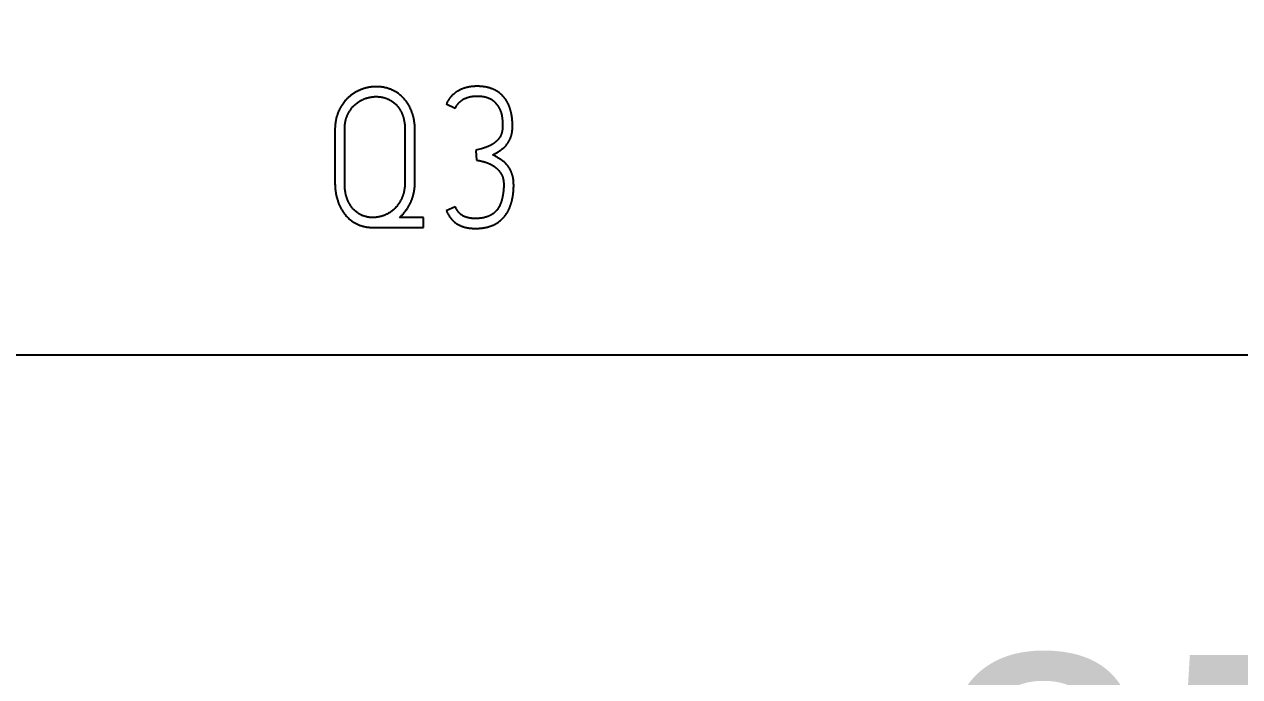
# Model space of a CAD drawing. Extents: x 0 to 420, y 0 to 297.
# Drawn here: x 113.68 to 128.45, y 140.74 to 148.66 of the extents above; entities that cross this region are included whole.
import ezdxf
from ezdxf.enums import TextEntityAlignment as Align

# ---------------------------------------------------------------- set-up
doc = ezdxf.new("R2010")
doc.units = 0
doc.header["$LTSCALE"] = 23.1
for name, color, linetype in [('10000_FRONT', 7, 'CONTINUOUS'), ('10100_DIM_FRONT', 7, 'CONTINUOUS'), ('10500_FRONT_LABELING', 7, 'CONTINUOUS')]:
    doc.layers.add(name, color=color, linetype=linetype)
doc.dimstyles.get("Standard").update_dxf_attribs({"dimtxt": 2.5, "dimasz": 2.5, "dimexe": 1.25, "dimexo": 0.625, "dimtad": 1, "dimcen": 2.5, "dimazin": 3, "dimtfac": 1, "dimtmove": 0, "dimatfit": 3})

# ---------------------------------------------------------------- blocks, each defined once
blk = doc.blocks.new('*D0')
at = {"layer": '10100_DIM_FRONT', "linetype": 'CONTINUOUS'}
for p, q in [((110.808052, 150.134362), (110.808052, 134.632386)), ((146.308052, 150.134362), (146.308052, 134.632386)), ((110.808052, 136.632386), (128.558052, 136.632386)), ((146.308052, 136.632386), (128.558052, 136.632386))]:
    blk.add_line(p, q, dxfattribs=at)
for points in [[(114.308052, 137.132386), (110.808052, 136.632386), (114.308052, 136.132386)], [(142.808052, 136.132386), (146.308052, 136.632386), (142.808052, 137.132386)]]:
    blk.add_solid(points, dxfattribs=at)
blk.add_text('35,5', height=3.5, dxfattribs=at).set_placement((124.727394, 137.507386), (134.227394, 137.507386), align=Align.FIT)
blk = doc.blocks.new('*D1')
at = {"layer": '10100_DIM_FRONT', "linetype": 'CONTINUOUS'}
for p, q in [((146.308, 189.647), (146.308, 124.898)), ((102.808, 149.198), (102.808, 124.898)), ((102.808, 126.898), (124.558, 126.898)), ((146.308, 126.898), (124.558, 126.898))]:
    blk.add_line(p, q, dxfattribs=at)
for points in [[(106.308, 127.398), (102.808, 126.898), (106.308, 126.398)], [(142.808, 126.398), (146.308, 126.898), (142.808, 127.398)]]:
    blk.add_solid(points, dxfattribs=at)
blk.add_text('43,5', height=3.5, dxfattribs=at).set_placement((120.525, 127.773), (130.275, 127.773), align=Align.FIT)

msp = doc.modelspace()

# ---------------------------------------------------------------- linework, layer by layer
at = {"layer": '10000_FRONT', "color": 7, "linetype": 'CONTINUOUS'}
msp.add_line((146.308, 144.648), (110.808, 144.648), dxfattribs=at)
at = {"layer": '10500_FRONT_LABELING', "color": 7, "linetype": 'CONTINUOUS'}
for p, q in [((118.811, 147.7), (118.92, 147.646)), ((117.458, 147.384), (117.458, 146.74)), ((117.576, 146.734), (117.576, 147.384)), ((118.309, 147.384), (118.309, 146.754)), ((118.429, 146.754), (118.429, 147.384)), ((119.172, 147.134), (119.179, 147.016)), ((119.203, 147.143), (119.188, 147.139)), ((119.218, 147.148), (119.203, 147.143)), ((119.239, 147.154), (119.218, 147.148)), ((119.264, 147.162), (119.239, 147.154)), ((119.274, 147.165), (119.264, 147.162)), ((118.92, 146.45), (118.811, 146.401)), ((118.533, 146.318), (118.241, 146.318)), ((118.533, 146.198), (118.533, 146.318)), ((117.92, 146.198), (118.533, 146.198))]:
    msp.add_line(p, q, dxfattribs=at)
for points in [[(118.429, 147.384), (118.429, 147.391), (118.429, 147.399), (118.429, 147.406), (118.429, 147.413), (118.429, 147.42), (118.428, 147.428), (118.428, 147.435), (118.427, 147.442), (118.427, 147.449), (118.426, 147.456), (118.425, 147.464), (118.424, 147.471), (118.423, 147.478), (118.422, 147.485), (118.421, 147.492), (118.42, 147.499), (118.419, 147.506), (118.418, 147.513), (118.416, 147.521), (118.415, 147.528), (118.413, 147.535), (118.411, 147.542), (118.41, 147.549), (118.408, 147.556), (118.406, 147.563), (118.404, 147.57), (118.401, 147.577), (118.399, 147.584), (118.397, 147.59), (118.394, 147.597), (118.392, 147.604), (118.389, 147.611), (118.387, 147.618), (118.384, 147.625), (118.381, 147.631), (118.378, 147.638), (118.375, 147.645), (118.372, 147.651), (118.368, 147.658), (118.365, 147.664), (118.362, 147.67), (118.358, 147.677), (118.355, 147.683), (118.351, 147.689), (118.347, 147.695), (118.343, 147.702), (118.339, 147.708), (118.335, 147.714), (118.331, 147.72), (118.327, 147.726), (118.322, 147.731), (118.318, 147.737), (118.313, 147.743), (118.308, 147.749), (118.304, 147.754), (118.299, 147.76), (118.294, 147.765), (118.289, 147.77), (118.284, 147.776), (118.279, 147.781), (118.274, 147.786), (118.268, 147.791), (118.263, 147.796), (118.257, 147.8), (118.252, 147.805), (118.246, 147.81), (118.241, 147.814), (118.235, 147.819), (118.229, 147.823), (118.223, 147.827), (118.217, 147.831), (118.211, 147.835), (118.205, 147.839), (118.198, 147.843), (118.192, 147.847), (118.186, 147.851), (118.179, 147.854), (118.173, 147.858), (118.166, 147.861), (118.16, 147.864), (118.153, 147.867), (118.146, 147.87), (118.14, 147.873), (118.133, 147.876), (118.126, 147.878), (118.119, 147.881), (118.112, 147.883), (118.105, 147.886), (118.098, 147.888), (118.091, 147.89), (118.084, 147.892), (118.077, 147.894), (118.07, 147.895), (118.063, 147.897), (118.056, 147.898), (118.048, 147.9), (118.041, 147.901), (118.034, 147.902), (118.027, 147.903), (118.019, 147.904), (118.012, 147.905), (118.005, 147.906), (117.997, 147.906), (117.99, 147.907), (117.983, 147.907), (117.975, 147.907), (117.968, 147.907), (117.961, 147.907), (117.953, 147.907), (117.946, 147.907), (117.939, 147.907), (117.931, 147.907), (117.924, 147.906), (117.917, 147.905), (117.909, 147.905), (117.902, 147.904), (117.895, 147.903), (117.887, 147.902), (117.88, 147.901), (117.873, 147.9), (117.866, 147.898), (117.859, 147.897), (117.851, 147.895), (117.844, 147.894), (117.837, 147.892), (117.83, 147.89), (117.823, 147.888), (117.816, 147.886), (117.809, 147.884), (117.802, 147.882), (117.795, 147.879), (117.788, 147.877), (117.782, 147.874), (117.775, 147.872), (117.768, 147.869), (117.761, 147.866), (117.754, 147.863), (117.748, 147.86), (117.741, 147.857), (117.734, 147.854), (117.728, 147.85), (117.721, 147.847), (117.715, 147.844), (117.708, 147.84), (117.702, 147.836), (117.696, 147.832), (117.69, 147.829), (117.684, 147.825), (117.678, 147.821), (117.672, 147.817), (117.666, 147.812), (117.66, 147.808), (117.654, 147.804), (117.648, 147.799), (117.642, 147.795), (117.637, 147.79), (117.631, 147.785), (117.626, 147.781), (117.62, 147.776), (117.615, 147.771), (117.61, 147.766), (117.604, 147.761), (117.599, 147.755), (117.594, 147.75), (117.589, 147.745), (117.584, 147.739), (117.579, 147.734), (117.575, 147.728), (117.57, 147.723), (117.566, 147.717), (117.561, 147.711), (117.557, 147.705), (117.553, 147.699), (117.549, 147.693), (117.544, 147.687), (117.54, 147.681), (117.537, 147.675), (117.533, 147.669), (117.529, 147.663), (117.525, 147.656), (117.522, 147.65), (117.518, 147.644), (117.515, 147.637), (117.512, 147.631), (117.509, 147.624), (117.505, 147.618), (117.502, 147.611), (117.5, 147.604), (117.497, 147.597), (117.494, 147.591), (117.491, 147.584), (117.489, 147.577), (117.487, 147.57), (117.484, 147.563), (117.482, 147.556), (117.48, 147.55), (117.478, 147.543), (117.476, 147.536), (117.474, 147.529)], [(119.236, 147.91), (119.23, 147.911), (119.225, 147.911), (119.219, 147.911), (119.213, 147.912), (119.207, 147.912), (119.202, 147.912), (119.196, 147.912), (119.19, 147.912), (119.184, 147.912), (119.178, 147.912), (119.173, 147.912), (119.167, 147.912), (119.161, 147.912), (119.155, 147.911), (119.15, 147.911), (119.144, 147.911), (119.138, 147.91), (119.132, 147.91), (119.127, 147.909), (119.121, 147.909), (119.115, 147.908), (119.11, 147.907), (119.104, 147.907), (119.098, 147.906), (119.093, 147.905), (119.087, 147.904), (119.081, 147.903), (119.076, 147.902), (119.07, 147.901), (119.065, 147.899), (119.059, 147.898), (119.054, 147.897), (119.048, 147.895), (119.043, 147.894), (119.037, 147.892), (119.032, 147.89), (119.026, 147.888), (119.021, 147.887), (119.015, 147.885), (119.01, 147.883), (119.004, 147.88), (118.999, 147.878), (118.994, 147.876), (118.988, 147.874), (118.983, 147.871), (118.978, 147.869), (118.973, 147.866), (118.968, 147.863), (118.963, 147.861), (118.958, 147.858), (118.953, 147.855), (118.948, 147.852), (118.943, 147.849), (118.938, 147.846), (118.933, 147.843), (118.928, 147.839), (118.924, 147.836), (118.919, 147.833), (118.915, 147.829), (118.91, 147.826), (118.905, 147.822), (118.901, 147.818), (118.897, 147.814), (118.892, 147.811), (118.888, 147.807), (118.884, 147.803), (118.88, 147.799), (118.876, 147.795), (118.872, 147.79), (118.868, 147.786), (118.864, 147.782), (118.86, 147.778), (118.857, 147.773), (118.853, 147.769), (118.85, 147.764), (118.846, 147.76), (118.843, 147.755), (118.84, 147.75), (118.836, 147.745), (118.833, 147.741), (118.83, 147.736), (118.827, 147.731), (118.824, 147.726), (118.822, 147.721), (118.819, 147.716), (118.816, 147.71), (118.814, 147.705), (118.811, 147.7)], [(119.43, 147.11), (119.435, 147.113), (119.44, 147.116), (119.445, 147.119), (119.45, 147.122), (119.454, 147.125), (119.459, 147.128), (119.464, 147.131), (119.469, 147.134), (119.473, 147.137), (119.478, 147.14), (119.482, 147.144), (119.487, 147.147), (119.491, 147.151), (119.496, 147.154), (119.5, 147.158), (119.504, 147.162), (119.509, 147.166), (119.513, 147.169), (119.517, 147.173), (119.521, 147.177), (119.525, 147.182), (119.529, 147.186), (119.533, 147.19), (119.537, 147.194), (119.541, 147.199), (119.544, 147.203), (119.548, 147.208), (119.551, 147.212), (119.555, 147.217), (119.558, 147.221), (119.561, 147.226), (119.564, 147.231), (119.567, 147.236), (119.57, 147.241), (119.573, 147.246), (119.576, 147.251), (119.579, 147.256), (119.581, 147.261), (119.584, 147.266), (119.586, 147.271), (119.588, 147.277), (119.591, 147.282), (119.593, 147.287), (119.595, 147.293), (119.597, 147.298), (119.599, 147.303), (119.6, 147.309), (119.602, 147.314), (119.603, 147.32), (119.605, 147.325), (119.606, 147.331), (119.607, 147.337), (119.608, 147.342), (119.609, 147.348), (119.61, 147.353), (119.611, 147.359), (119.612, 147.365), (119.612, 147.37), (119.613, 147.376), (119.614, 147.382), (119.614, 147.388), (119.614, 147.393), (119.615, 147.399), (119.615, 147.405), (119.615, 147.411), (119.615, 147.416), (119.615, 147.422), (119.615, 147.428), (119.615, 147.433), (119.615, 147.439), (119.615, 147.445), (119.615, 147.45), (119.615, 147.456), (119.615, 147.462), (119.615, 147.468), (119.615, 147.473), (119.614, 147.479), (119.614, 147.485), (119.614, 147.49), (119.613, 147.496), (119.613, 147.502), (119.612, 147.507), (119.612, 147.513), (119.611, 147.519), (119.61, 147.524), (119.61, 147.53), (119.609, 147.536), (119.608, 147.541), (119.607, 147.547), (119.607, 147.552), (119.606, 147.558), (119.605, 147.564), (119.604, 147.569), (119.603, 147.575), (119.602, 147.581), (119.6, 147.586), (119.599, 147.592), (119.598, 147.597), (119.597, 147.603), (119.595, 147.609), (119.594, 147.614), (119.592, 147.62), (119.591, 147.625), (119.589, 147.631), (119.587, 147.636), (119.586, 147.642), (119.584, 147.647), (119.582, 147.653), (119.58, 147.658), (119.578, 147.663), (119.576, 147.669), (119.574, 147.674), (119.572, 147.679), (119.57, 147.684), (119.567, 147.69), (119.565, 147.695), (119.562, 147.7), (119.56, 147.705), (119.557, 147.71), (119.555, 147.715), (119.552, 147.72), (119.549, 147.725), (119.546, 147.73), (119.543, 147.735), (119.54, 147.74), (119.537, 147.745), (119.534, 147.75), (119.53, 147.755), (119.527, 147.759), (119.524, 147.764), (119.52, 147.768), (119.517, 147.773), (119.513, 147.777), (119.509, 147.782), (119.506, 147.786), (119.502, 147.79), (119.498, 147.794), (119.494, 147.799), (119.49, 147.803), (119.486, 147.807), (119.482, 147.811), (119.478, 147.814), (119.473, 147.818), (119.469, 147.822), (119.465, 147.826), (119.46, 147.829), (119.456, 147.833), (119.451, 147.836), (119.446, 147.84), (119.442, 147.843), (119.437, 147.846), (119.432, 147.849), (119.427, 147.853), (119.422, 147.856), (119.417, 147.858), (119.412, 147.861), (119.407, 147.864), (119.402, 147.867), (119.397, 147.869), (119.392, 147.872), (119.386, 147.874), (119.381, 147.876), (119.376, 147.879), (119.371, 147.881), (119.365, 147.883), (119.36, 147.885), (119.354, 147.887), (119.349, 147.889), (119.343, 147.89), (119.338, 147.892), (119.332, 147.894), (119.327, 147.895), (119.321, 147.897), (119.315, 147.898), (119.31, 147.899), (119.304, 147.901), (119.299, 147.902), (119.293, 147.903), (119.287, 147.904), (119.282, 147.905), (119.276, 147.906), (119.27, 147.907), (119.265, 147.907), (119.259, 147.908), (119.253, 147.909), (119.247, 147.909), (119.242, 147.91), (119.236, 147.91)], [(117.576, 147.384), (117.576, 147.39), (117.576, 147.397), (117.576, 147.404), (117.577, 147.41), (117.577, 147.417), (117.577, 147.423), (117.578, 147.429), (117.578, 147.436), (117.579, 147.442), (117.58, 147.449), (117.581, 147.455), (117.582, 147.462), (117.583, 147.468), (117.584, 147.474), (117.585, 147.481), (117.586, 147.487), (117.588, 147.493), (117.589, 147.5), (117.591, 147.506), (117.592, 147.512), (117.594, 147.518), (117.596, 147.525), (117.598, 147.531), (117.6, 147.537), (117.603, 147.543), (117.605, 147.549), (117.608, 147.555), (117.61, 147.561), (117.613, 147.567), (117.616, 147.573), (117.619, 147.579), (117.622, 147.585), (117.625, 147.591), (117.628, 147.596), (117.631, 147.602), (117.634, 147.608), (117.638, 147.613), (117.641, 147.619), (117.645, 147.624), (117.649, 147.629), (117.652, 147.635), (117.656, 147.64), (117.66, 147.645), (117.664, 147.65), (117.669, 147.655), (117.673, 147.66), (117.677, 147.665), (117.682, 147.67), (117.686, 147.675), (117.691, 147.679), (117.696, 147.684), (117.7, 147.688), (117.705, 147.693), (117.71, 147.697), (117.715, 147.701), (117.72, 147.705), (117.725, 147.709), (117.731, 147.713), (117.736, 147.717), (117.741, 147.721), (117.747, 147.724), (117.752, 147.728), (117.758, 147.731), (117.764, 147.735), (117.769, 147.738), (117.775, 147.741), (117.781, 147.744), (117.787, 147.747), (117.793, 147.75), (117.799, 147.753), (117.805, 147.755), (117.811, 147.758), (117.817, 147.76), (117.823, 147.762), (117.829, 147.765), (117.835, 147.767), (117.842, 147.769), (117.848, 147.771), (117.854, 147.772), (117.861, 147.774), (117.867, 147.776), (117.873, 147.777), (117.88, 147.779), (117.886, 147.78), (117.893, 147.781), (117.899, 147.782), (117.906, 147.783), (117.912, 147.784), (117.919, 147.785), (117.925, 147.786), (117.932, 147.786), (117.938, 147.787), (117.945, 147.787), (117.951, 147.787), (117.958, 147.787), (117.964, 147.787), (117.971, 147.787), (117.978, 147.787), (117.984, 147.786), (117.991, 147.786), (117.997, 147.785), (118.004, 147.785), (118.01, 147.784), (118.017, 147.783), (118.023, 147.782), (118.03, 147.781), (118.036, 147.779), (118.043, 147.778), (118.049, 147.777), (118.055, 147.775), (118.062, 147.773), (118.068, 147.771), (118.074, 147.769), (118.08, 147.767), (118.086, 147.765), (118.092, 147.762), (118.098, 147.76), (118.104, 147.757), (118.11, 147.754), (118.116, 147.751), (118.122, 147.748), (118.128, 147.745), (118.133, 147.742), (118.139, 147.739), (118.145, 147.735), (118.15, 147.731), (118.155, 147.728), (118.161, 147.724), (118.166, 147.72), (118.171, 147.716), (118.176, 147.712), (118.181, 147.708), (118.186, 147.703), (118.191, 147.699), (118.196, 147.694), (118.2, 147.69), (118.205, 147.685), (118.209, 147.68), (118.214, 147.675), (118.218, 147.67), (118.222, 147.665), (118.226, 147.66), (118.23, 147.655), (118.234, 147.65), (118.238, 147.644), (118.241, 147.639), (118.245, 147.633), (118.248, 147.628), (118.251, 147.622), (118.255, 147.616), (118.258, 147.611), (118.261, 147.605), (118.264, 147.599), (118.266, 147.593), (118.269, 147.587), (118.272, 147.581), (118.274, 147.575), (118.277, 147.569), (118.279, 147.563), (118.281, 147.557), (118.284, 147.551), (118.286, 147.544), (118.288, 147.538), (118.289, 147.532), (118.291, 147.526), (118.293, 147.519), (118.294, 147.513), (118.296, 147.507), (118.297, 147.501), (118.299, 147.494), (118.3, 147.488), (118.301, 147.481), (118.302, 147.475), (118.303, 147.469), (118.304, 147.462), (118.305, 147.456), (118.306, 147.449), (118.306, 147.443), (118.307, 147.436), (118.308, 147.43), (118.308, 147.423), (118.308, 147.417), (118.309, 147.41), (118.309, 147.404), (118.309, 147.397), (118.309, 147.391), (118.309, 147.384)], [(118.92, 147.646), (118.922, 147.65), (118.925, 147.655), (118.927, 147.66), (118.93, 147.664), (118.933, 147.669), (118.935, 147.673), (118.938, 147.678), (118.941, 147.682), (118.944, 147.686), (118.947, 147.691), (118.95, 147.695), (118.954, 147.699), (118.957, 147.703), (118.96, 147.707), (118.964, 147.711), (118.967, 147.715), (118.971, 147.718), (118.975, 147.722), (118.979, 147.726), (118.983, 147.729), (118.987, 147.733), (118.991, 147.736), (118.995, 147.739), (119, 147.742), (119.004, 147.745), (119.008, 147.748), (119.013, 147.751), (119.017, 147.754), (119.022, 147.757), (119.026, 147.759), (119.031, 147.762), (119.036, 147.764), (119.041, 147.766), (119.046, 147.768), (119.05, 147.77), (119.055, 147.772), (119.06, 147.774), (119.065, 147.776), (119.071, 147.778), (119.076, 147.779), (119.081, 147.781), (119.086, 147.782), (119.091, 147.783), (119.096, 147.785), (119.101, 147.786), (119.107, 147.787), (119.112, 147.788), (119.117, 147.789), (119.122, 147.789), (119.127, 147.79), (119.133, 147.791), (119.138, 147.791), (119.143, 147.792), (119.149, 147.792), (119.154, 147.793), (119.159, 147.793), (119.165, 147.794), (119.17, 147.794), (119.175, 147.794), (119.181, 147.794), (119.186, 147.794), (119.191, 147.794), (119.196, 147.794), (119.202, 147.794), (119.207, 147.794), (119.212, 147.794), (119.218, 147.793), (119.223, 147.793), (119.228, 147.793), (119.234, 147.792), (119.239, 147.792), (119.244, 147.791), (119.249, 147.79), (119.255, 147.79), (119.26, 147.789), (119.265, 147.788), (119.27, 147.787), (119.275, 147.786), (119.281, 147.785), (119.286, 147.783), (119.291, 147.782), (119.296, 147.781), (119.301, 147.779), (119.306, 147.778), (119.311, 147.776), (119.316, 147.774), (119.321, 147.772), (119.326, 147.77), (119.331, 147.768), (119.336, 147.766), (119.341, 147.764), (119.346, 147.761), (119.35, 147.759), (119.355, 147.756), (119.359, 147.753), (119.364, 147.751), (119.368, 147.748), (119.373, 147.744), (119.377, 147.741), (119.381, 147.738), (119.385, 147.735), (119.389, 147.731), (119.393, 147.728), (119.397, 147.724), (119.401, 147.72), (119.405, 147.717), (119.408, 147.713), (119.412, 147.709), (119.415, 147.705), (119.419, 147.701), (119.422, 147.697), (119.425, 147.692), (119.429, 147.688), (119.432, 147.684), (119.435, 147.679), (119.438, 147.675), (119.44, 147.67), (119.443, 147.666), (119.446, 147.661), (119.449, 147.657), (119.451, 147.652), (119.454, 147.648), (119.456, 147.643), (119.458, 147.638), (119.46, 147.633), (119.463, 147.629), (119.465, 147.624), (119.467, 147.619), (119.469, 147.614), (119.47, 147.609), (119.472, 147.604), (119.474, 147.599), (119.476, 147.594), (119.477, 147.589), (119.479, 147.584), (119.48, 147.579), (119.481, 147.573), (119.482, 147.568), (119.484, 147.563), (119.485, 147.558), (119.486, 147.553), (119.487, 147.548), (119.488, 147.542), (119.489, 147.537), (119.489, 147.532), (119.49, 147.527), (119.491, 147.522), (119.491, 147.517), (119.492, 147.511), (119.493, 147.506), (119.493, 147.501), (119.493, 147.496), (119.494, 147.49), (119.494, 147.485), (119.494, 147.48), (119.495, 147.475), (119.495, 147.469), (119.495, 147.464), (119.495, 147.459), (119.495, 147.453), (119.495, 147.448), (119.495, 147.443), (119.495, 147.438), (119.495, 147.432), (119.495, 147.427), (119.495, 147.422), (119.495, 147.416), (119.495, 147.411), (119.494, 147.406), (119.494, 147.401), (119.494, 147.395), (119.493, 147.39), (119.493, 147.385), (119.492, 147.38), (119.491, 147.375), (119.49, 147.369), (119.489, 147.364), (119.488, 147.359), (119.487, 147.354), (119.486, 147.349), (119.484, 147.343), (119.482, 147.338), (119.481, 147.333), (119.479, 147.329), (119.477, 147.324), (119.475, 147.319), (119.472, 147.314), (119.47, 147.309), (119.468, 147.305), (119.465, 147.3), (119.462, 147.296), (119.459, 147.291), (119.456, 147.287), (119.453, 147.282), (119.45, 147.278), (119.447, 147.274), (119.444, 147.27), (119.44, 147.266), (119.437, 147.262)], [(117.474, 147.529), (117.473, 147.521), (117.471, 147.514), (117.47, 147.507), (117.468, 147.5), (117.467, 147.493), (117.466, 147.486), (117.465, 147.479), (117.464, 147.471), (117.463, 147.464), (117.462, 147.457), (117.461, 147.45), (117.46, 147.442), (117.46, 147.435), (117.459, 147.428), (117.459, 147.42), (117.459, 147.413), (117.458, 147.406), (117.458, 147.399), (117.458, 147.391), (117.458, 147.384)], [(119.437, 147.262), (119.433, 147.258), (119.43, 147.254), (119.426, 147.25), (119.422, 147.246), (119.418, 147.243), (119.414, 147.239), (119.41, 147.236), (119.406, 147.232), (119.402, 147.229), (119.398, 147.226), (119.394, 147.222), (119.389, 147.219), (119.385, 147.216), (119.38, 147.213), (119.376, 147.211), (119.371, 147.208), (119.367, 147.205), (119.362, 147.203), (119.358, 147.2), (119.353, 147.197), (119.348, 147.195), (119.344, 147.193), (119.339, 147.19), (119.334, 147.188), (119.329, 147.186), (119.324, 147.184), (119.32, 147.182), (119.315, 147.18), (119.31, 147.178), (119.305, 147.176), (119.3, 147.174), (119.295, 147.172), (119.29, 147.17), (119.284, 147.169), (119.279, 147.167), (119.274, 147.165)], [(119.188, 147.139), (119.177, 147.136), (119.172, 147.134)], [(119.179, 147.016), (119.185, 147.015), (119.191, 147.014), (119.196, 147.013), (119.202, 147.012), (119.208, 147.011), (119.213, 147.01), (119.219, 147.008), (119.225, 147.007), (119.23, 147.006), (119.236, 147.004), (119.241, 147.003), (119.247, 147.002), (119.253, 147), (119.258, 146.999), (119.264, 146.997), (119.269, 146.995), (119.275, 146.994), (119.28, 146.992), (119.286, 146.99), (119.291, 146.989), (119.297, 146.987), (119.302, 146.985), (119.307, 146.983), (119.313, 146.981), (119.318, 146.979), (119.324, 146.977), (119.329, 146.975), (119.334, 146.972), (119.339, 146.97), (119.345, 146.967), (119.35, 146.965), (119.355, 146.962), (119.36, 146.959), (119.365, 146.957), (119.37, 146.954), (119.375, 146.951), (119.38, 146.948), (119.385, 146.945), (119.39, 146.941), (119.395, 146.938), (119.4, 146.935), (119.404, 146.931), (119.409, 146.928), (119.414, 146.924), (119.418, 146.921), (119.422, 146.917), (119.427, 146.913), (119.431, 146.909), (119.435, 146.905), (119.439, 146.901), (119.443, 146.896), (119.447, 146.892), (119.451, 146.888), (119.455, 146.883), (119.458, 146.879), (119.462, 146.874), (119.465, 146.869), (119.468, 146.864), (119.471, 146.86), (119.474, 146.855), (119.477, 146.85), (119.48, 146.845), (119.483, 146.84), (119.486, 146.834), (119.488, 146.829), (119.49, 146.824), (119.493, 146.818), (119.495, 146.813), (119.497, 146.807), (119.498, 146.802), (119.5, 146.796), (119.501, 146.791), (119.503, 146.785), (119.504, 146.78), (119.505, 146.774), (119.506, 146.768), (119.507, 146.763), (119.507, 146.757), (119.508, 146.751), (119.508, 146.745), (119.509, 146.739), (119.509, 146.734), (119.509, 146.728), (119.509, 146.722), (119.509, 146.716), (119.509, 146.71), (119.509, 146.705), (119.509, 146.699), (119.509, 146.693), (119.509, 146.687), (119.509, 146.682), (119.508, 146.676), (119.508, 146.67), (119.508, 146.664), (119.507, 146.659), (119.507, 146.653), (119.506, 146.647), (119.506, 146.641), (119.505, 146.636), (119.504, 146.63), (119.504, 146.624), (119.503, 146.619), (119.502, 146.613), (119.501, 146.607), (119.5, 146.602), (119.5, 146.596), (119.499, 146.59), (119.498, 146.585), (119.496, 146.579), (119.495, 146.573), (119.494, 146.568), (119.493, 146.562), (119.492, 146.556), (119.49, 146.551), (119.489, 146.545), (119.488, 146.54), (119.486, 146.534), (119.484, 146.528), (119.483, 146.523), (119.481, 146.517), (119.479, 146.512), (119.477, 146.506), (119.476, 146.501), (119.474, 146.495), (119.471, 146.49), (119.469, 146.484), (119.467, 146.479), (119.465, 146.474), (119.462, 146.468), (119.46, 146.463), (119.457, 146.458), (119.454, 146.453), (119.452, 146.448), (119.449, 146.443), (119.446, 146.438), (119.443, 146.433), (119.439, 146.428), (119.436, 146.423), (119.433, 146.418), (119.429, 146.414), (119.426, 146.409), (119.422, 146.405), (119.418, 146.4), (119.414, 146.396), (119.41, 146.392), (119.406, 146.388), (119.402, 146.384), (119.398, 146.38), (119.393, 146.376), (119.389, 146.372), (119.384, 146.369), (119.38, 146.365), (119.375, 146.362), (119.37, 146.358), (119.365, 146.355), (119.36, 146.352), (119.355, 146.349), (119.35, 146.346), (119.345, 146.343), (119.34, 146.341), (119.334, 146.338), (119.329, 146.336), (119.324, 146.334), (119.318, 146.332), (119.313, 146.329), (119.307, 146.327), (119.302, 146.326), (119.296, 146.324), (119.291, 146.322), (119.285, 146.321), (119.279, 146.319), (119.274, 146.318), (119.268, 146.316), (119.262, 146.315), (119.257, 146.314), (119.251, 146.313), (119.245, 146.312), (119.239, 146.311), (119.234, 146.31), (119.228, 146.31), (119.222, 146.309), (119.216, 146.309), (119.21, 146.308), (119.205, 146.308), (119.199, 146.307), (119.193, 146.307), (119.187, 146.307), (119.181, 146.307), (119.176, 146.306), (119.17, 146.306), (119.164, 146.306), (119.158, 146.307), (119.152, 146.307), (119.146, 146.307), (119.14, 146.307), (119.135, 146.307), (119.129, 146.308), (119.123, 146.308), (119.117, 146.309)], [(119.375, 147.08), (119.38, 147.082), (119.385, 147.085), (119.39, 147.088), (119.395, 147.09), (119.4, 147.093), (119.405, 147.096), (119.41, 147.098), (119.415, 147.101), (119.42, 147.104), (119.43, 147.11)], [(119.628, 146.661), (119.629, 146.667), (119.629, 146.673), (119.629, 146.679), (119.629, 146.685), (119.63, 146.691), (119.63, 146.697), (119.63, 146.703), (119.63, 146.709), (119.63, 146.715), (119.63, 146.721), (119.629, 146.727), (119.629, 146.733), (119.629, 146.739), (119.629, 146.745), (119.628, 146.751), (119.628, 146.757), (119.628, 146.763), (119.627, 146.769), (119.626, 146.775), (119.626, 146.781), (119.625, 146.787), (119.624, 146.793), (119.623, 146.798), (119.622, 146.804), (119.621, 146.81), (119.619, 146.816), (119.618, 146.822), (119.616, 146.828), (119.615, 146.834), (119.613, 146.839), (119.611, 146.845), (119.609, 146.851), (119.607, 146.856), (119.605, 146.862), (119.603, 146.868), (119.601, 146.873), (119.598, 146.879), (119.596, 146.884), (119.593, 146.89), (119.591, 146.895), (119.588, 146.9), (119.585, 146.905), (119.582, 146.911), (119.579, 146.916), (119.576, 146.921), (119.573, 146.926), (119.569, 146.931), (119.566, 146.936), (119.562, 146.941), (119.559, 146.946), (119.555, 146.95), (119.551, 146.955), (119.547, 146.959), (119.543, 146.964), (119.539, 146.968), (119.535, 146.973), (119.531, 146.977), (119.526, 146.981), (119.522, 146.985), (119.517, 146.989), (119.513, 146.993), (119.508, 146.997), (119.504, 147), (119.499, 147.004), (119.494, 147.008), (119.489, 147.011), (119.484, 147.015), (119.479, 147.018), (119.474, 147.022), (119.469, 147.025), (119.464, 147.028), (119.459, 147.032), (119.454, 147.035), (119.449, 147.038), (119.443, 147.041), (119.438, 147.044), (119.433, 147.047), (119.428, 147.051), (119.423, 147.054), (119.417, 147.057), (119.412, 147.06), (119.407, 147.063), (119.402, 147.066), (119.396, 147.068), (119.391, 147.071), (119.386, 147.074), (119.38, 147.077), (119.375, 147.08)], [(117.458, 146.74), (117.458, 146.731), (117.458, 146.722), (117.459, 146.713), (117.459, 146.704), (117.459, 146.694), (117.46, 146.685), (117.461, 146.676), (117.461, 146.667), (117.462, 146.658), (117.463, 146.649), (117.464, 146.64), (117.466, 146.631), (117.467, 146.622), (117.469, 146.613), (117.47, 146.604), (117.472, 146.595), (117.474, 146.586), (117.476, 146.577), (117.478, 146.568), (117.48, 146.559), (117.483, 146.55), (117.485, 146.542), (117.488, 146.533), (117.491, 146.524), (117.494, 146.515), (117.497, 146.507), (117.5, 146.498), (117.503, 146.49), (117.507, 146.481), (117.51, 146.473), (117.514, 146.464), (117.518, 146.456), (117.522, 146.448), (117.526, 146.44), (117.53, 146.432), (117.535, 146.424), (117.539, 146.416), (117.544, 146.408), (117.549, 146.4), (117.554, 146.392), (117.559, 146.385), (117.564, 146.377), (117.569, 146.369), (117.575, 146.362), (117.581, 146.355), (117.586, 146.348), (117.592, 146.341), (117.599, 146.334), (117.605, 146.327), (117.611, 146.321), (117.618, 146.314), (117.624, 146.308), (117.631, 146.302), (117.638, 146.296), (117.645, 146.29), (117.653, 146.284), (117.66, 146.279), (117.668, 146.273), (117.675, 146.268), (117.683, 146.263), (117.691, 146.258), (117.699, 146.254), (117.707, 146.249), (117.715, 146.245), (117.723, 146.241), (117.731, 146.237), (117.74, 146.233), (117.748, 146.23), (117.757, 146.226), (117.766, 146.223), (117.774, 146.22), (117.783, 146.217), (117.792, 146.215), (117.801, 146.212), (117.81, 146.21), (117.819, 146.208), (117.828, 146.206), (117.837, 146.205), (117.846, 146.203), (117.856, 146.202), (117.865, 146.201), (117.874, 146.2), (117.883, 146.199), (117.892, 146.199), (117.902, 146.198), (117.911, 146.198), (117.92, 146.198)], [(118.309, 146.754), (118.309, 146.748), (118.309, 146.741), (118.309, 146.735), (118.309, 146.728), (118.308, 146.722), (118.308, 146.716), (118.308, 146.709), (118.307, 146.703), (118.306, 146.696), (118.306, 146.69), (118.305, 146.683), (118.304, 146.677), (118.303, 146.671), (118.302, 146.664), (118.301, 146.658), (118.3, 146.652), (118.299, 146.645), (118.298, 146.639), (118.296, 146.633), (118.295, 146.626), (118.293, 146.62), (118.291, 146.614), (118.29, 146.608), (118.288, 146.601), (118.286, 146.595), (118.284, 146.589), (118.281, 146.583), (118.279, 146.577), (118.277, 146.571), (118.274, 146.565), (118.272, 146.559), (118.269, 146.553), (118.267, 146.547), (118.264, 146.541), (118.261, 146.535), (118.258, 146.53), (118.255, 146.524), (118.252, 146.518), (118.249, 146.513), (118.246, 146.507), (118.242, 146.501), (118.239, 146.496), (118.235, 146.49), (118.232, 146.485), (118.228, 146.48), (118.224, 146.474), (118.22, 146.469), (118.216, 146.464), (118.212, 146.459), (118.208, 146.454), (118.204, 146.449), (118.2, 146.444), (118.195, 146.439), (118.191, 146.435), (118.186, 146.43), (118.182, 146.425), (118.177, 146.421), (118.173, 146.417), (118.168, 146.412), (118.163, 146.408), (118.158, 146.404), (118.153, 146.4), (118.148, 146.396), (118.143, 146.392), (118.137, 146.388), (118.132, 146.385), (118.127, 146.381), (118.121, 146.377), (118.116, 146.374), (118.11, 146.371), (118.104, 146.367), (118.099, 146.364), (118.093, 146.361), (118.087, 146.358), (118.081, 146.355), (118.075, 146.353), (118.069, 146.35), (118.063, 146.347), (118.057, 146.345), (118.051, 146.343), (118.045, 146.34), (118.039, 146.338), (118.033, 146.336), (118.027, 146.334), (118.02, 146.332), (118.014, 146.331), (118.008, 146.329), (118.001, 146.327), (117.995, 146.326), (117.989, 146.325), (117.982, 146.324), (117.976, 146.323), (117.969, 146.322), (117.963, 146.321), (117.956, 146.32), (117.95, 146.319), (117.944, 146.319), (117.937, 146.319), (117.931, 146.318), (117.924, 146.318), (117.918, 146.318), (117.911, 146.318), (117.905, 146.318), (117.898, 146.319), (117.892, 146.319), (117.885, 146.32), (117.879, 146.32), (117.872, 146.321), (117.866, 146.322), (117.859, 146.323), (117.853, 146.324), (117.846, 146.326), (117.84, 146.327), (117.834, 146.329), (117.827, 146.33), (117.821, 146.332), (117.815, 146.334), (117.809, 146.336), (117.803, 146.338), (117.797, 146.34), (117.791, 146.343), (117.785, 146.345), (117.779, 146.348), (117.773, 146.351), (117.767, 146.354), (117.762, 146.357), (117.756, 146.36), (117.75, 146.364), (117.745, 146.367), (117.739, 146.371), (117.734, 146.374), (117.729, 146.378), (117.723, 146.382), (117.718, 146.386), (117.713, 146.39), (117.708, 146.394), (117.703, 146.399), (117.699, 146.403), (117.694, 146.407), (117.689, 146.412), (117.685, 146.417), (117.68, 146.421), (117.676, 146.426), (117.672, 146.431), (117.668, 146.436), (117.664, 146.441), (117.66, 146.447), (117.656, 146.452), (117.652, 146.457), (117.648, 146.462), (117.645, 146.468), (117.641, 146.473), (117.638, 146.479), (117.635, 146.484), (117.632, 146.49), (117.629, 146.496), (117.626, 146.502), (117.623, 146.507), (117.62, 146.513), (117.617, 146.519), (117.615, 146.525), (117.612, 146.531), (117.61, 146.537), (117.607, 146.543), (117.605, 146.549), (117.603, 146.556), (117.601, 146.562), (117.599, 146.568), (117.597, 146.574), (117.596, 146.58), (117.594, 146.586), (117.592, 146.593), (117.591, 146.599), (117.589, 146.605), (117.588, 146.611), (117.587, 146.618), (117.586, 146.624), (117.585, 146.63), (117.584, 146.637), (117.583, 146.643), (117.582, 146.65), (117.581, 146.656), (117.58, 146.662), (117.579, 146.669), (117.579, 146.675), (117.578, 146.682), (117.578, 146.688), (117.577, 146.695), (117.577, 146.701), (117.577, 146.708), (117.576, 146.714), (117.576, 146.721), (117.576, 146.727), (117.576, 146.734)], [(118.241, 146.318), (118.247, 146.324), (118.254, 146.329), (118.26, 146.335), (118.266, 146.34), (118.272, 146.346), (118.278, 146.352), (118.283, 146.358), (118.289, 146.364), (118.295, 146.371), (118.3, 146.377), (118.305, 146.383), (118.31, 146.39), (118.316, 146.396), (118.32, 146.403), (118.325, 146.41), (118.33, 146.416), (118.335, 146.423), (118.339, 146.43), (118.344, 146.437), (118.348, 146.444), (118.353, 146.452), (118.357, 146.459), (118.361, 146.466), (118.365, 146.473), (118.369, 146.481), (118.373, 146.488), (118.376, 146.496), (118.38, 146.503), (118.383, 146.511), (118.386, 146.518), (118.389, 146.526), (118.393, 146.534), (118.395, 146.542), (118.398, 146.549), (118.401, 146.557), (118.403, 146.565), (118.406, 146.573), (118.408, 146.581), (118.41, 146.589), (118.412, 146.597), (118.414, 146.605), (118.416, 146.614), (118.417, 146.622), (118.419, 146.63), (118.42, 146.638), (118.422, 146.646), (118.423, 146.655), (118.424, 146.663), (118.425, 146.671), (118.426, 146.679), (118.427, 146.688), (118.427, 146.696), (118.428, 146.704), (118.428, 146.713), (118.429, 146.721), (118.429, 146.729), (118.429, 146.738), (118.429, 146.746), (118.429, 146.754)], [(118.811, 146.401), (118.814, 146.395), (118.816, 146.39), (118.819, 146.384), (118.822, 146.379), (118.824, 146.374), (118.827, 146.369), (118.83, 146.363), (118.833, 146.358), (118.836, 146.353), (118.839, 146.348), (118.842, 146.343), (118.845, 146.338), (118.848, 146.333), (118.851, 146.328), (118.855, 146.323), (118.858, 146.318), (118.862, 146.313), (118.865, 146.309), (118.869, 146.304), (118.873, 146.299), (118.877, 146.295), (118.881, 146.29), (118.885, 146.286), (118.889, 146.282), (118.894, 146.278), (118.898, 146.274), (118.903, 146.27), (118.907, 146.266), (118.912, 146.262), (118.917, 146.259), (118.922, 146.255), (118.926, 146.252), (118.931, 146.248), (118.936, 146.245), (118.941, 146.242), (118.946, 146.239), (118.952, 146.236), (118.957, 146.233), (118.962, 146.23), (118.967, 146.228), (118.973, 146.225), (118.978, 146.222), (118.984, 146.22), (118.989, 146.218), (118.995, 146.215), (119.001, 146.213), (119.006, 146.211), (119.012, 146.209), (119.017, 146.207), (119.023, 146.205), (119.029, 146.203), (119.035, 146.202), (119.04, 146.2), (119.046, 146.199), (119.052, 146.197), (119.058, 146.196), (119.064, 146.195), (119.07, 146.194), (119.075, 146.193), (119.081, 146.192), (119.087, 146.191), (119.093, 146.19), (119.099, 146.19), (119.105, 146.189), (119.111, 146.188), (119.117, 146.188), (119.123, 146.188), (119.129, 146.187), (119.135, 146.187), (119.141, 146.187), (119.147, 146.186), (119.153, 146.186), (119.159, 146.186), (119.165, 146.186), (119.171, 146.186), (119.177, 146.186), (119.183, 146.186), (119.189, 146.186), (119.195, 146.187), (119.201, 146.187), (119.207, 146.187), (119.213, 146.188), (119.219, 146.188), (119.225, 146.189), (119.231, 146.189), (119.237, 146.19), (119.243, 146.19), (119.249, 146.191), (119.254, 146.192), (119.26, 146.193), (119.266, 146.194), (119.272, 146.195), (119.278, 146.196), (119.284, 146.197), (119.29, 146.198), (119.296, 146.199), (119.301, 146.2), (119.307, 146.202), (119.313, 146.203), (119.319, 146.205), (119.325, 146.207), (119.331, 146.208), (119.336, 146.21), (119.342, 146.212), (119.348, 146.214), (119.354, 146.216), (119.359, 146.218), (119.365, 146.22), (119.37, 146.222), (119.376, 146.225), (119.381, 146.227), (119.387, 146.23), (119.392, 146.232), (119.398, 146.235), (119.403, 146.238), (119.408, 146.24), (119.413, 146.243), (119.419, 146.246), (119.424, 146.25), (119.429, 146.253), (119.434, 146.256), (119.439, 146.259), (119.444, 146.263), (119.449, 146.266), (119.454, 146.27), (119.459, 146.274), (119.463, 146.277), (119.468, 146.281), (119.472, 146.285), (119.477, 146.289), (119.481, 146.293), (119.486, 146.297), (119.49, 146.301), (119.494, 146.305), (119.499, 146.31), (119.503, 146.314), (119.507, 146.319), (119.511, 146.323), (119.515, 146.328), (119.518, 146.332), (119.522, 146.337), (119.526, 146.342), (119.529, 146.346), (119.533, 146.351), (119.536, 146.356), (119.54, 146.361), (119.543, 146.366), (119.547, 146.371), (119.55, 146.376), (119.553, 146.381), (119.556, 146.387), (119.559, 146.392), (119.562, 146.397), (119.565, 146.402), (119.567, 146.408), (119.57, 146.413), (119.573, 146.418), (119.575, 146.424), (119.578, 146.429), (119.58, 146.435), (119.582, 146.44), (119.585, 146.446), (119.587, 146.451), (119.589, 146.457), (119.591, 146.463), (119.593, 146.468), (119.595, 146.474), (119.597, 146.48), (119.599, 146.486), (119.6, 146.491), (119.602, 146.497), (119.604, 146.503), (119.605, 146.509), (119.607, 146.514), (119.608, 146.52), (119.61, 146.526), (119.611, 146.532), (119.612, 146.538), (119.613, 146.543), (119.615, 146.549), (119.616, 146.555), (119.617, 146.561), (119.618, 146.567), (119.619, 146.573), (119.62, 146.579), (119.621, 146.584), (119.622, 146.59), (119.622, 146.596), (119.623, 146.602), (119.624, 146.608), (119.625, 146.614), (119.625, 146.62), (119.626, 146.626), (119.626, 146.632), (119.627, 146.638), (119.627, 146.643), (119.628, 146.649), (119.628, 146.655), (119.628, 146.661)], [(119.117, 146.309), (119.111, 146.31), (119.106, 146.31), (119.1, 146.311), (119.094, 146.312), (119.088, 146.313), (119.083, 146.314), (119.077, 146.315), (119.071, 146.317), (119.066, 146.318), (119.06, 146.32), (119.054, 146.321), (119.049, 146.323), (119.043, 146.325), (119.038, 146.327), (119.032, 146.33), (119.027, 146.332), (119.022, 146.335), (119.017, 146.337), (119.012, 146.34), (119.007, 146.343), (119.002, 146.346), (118.997, 146.35), (118.992, 146.353), (118.988, 146.357), (118.983, 146.36), (118.979, 146.364), (118.975, 146.368), (118.97, 146.372), (118.967, 146.377), (118.963, 146.381), (118.959, 146.385), (118.955, 146.39), (118.952, 146.395), (118.948, 146.399), (118.945, 146.404), (118.942, 146.409), (118.939, 146.414), (118.936, 146.419), (118.933, 146.424), (118.93, 146.429), (118.927, 146.434), (118.925, 146.44), (118.922, 146.445), (118.92, 146.45)]]:
    msp.add_lwpolyline(points, dxfattribs=at)

# ---------------------------------------------------------------- dimensions: what is measured, and where the dimension line sits
at = {"layer": '10100_DIM_FRONT', "linetype": 'CONTINUOUS'}
for base, p1, p2, picture, middle in [((146.308, 126.898), (102.808, 149.198), (146.308, 189.647), '*D1', (125.4, 129.523)), ((146.308, 136.632), (110.808, 150.134), (146.308, 150.134), '*D0', (129.477, 139.257))]:
    dim = msp.add_linear_dim(base=base, p1=p1, p2=p2, dimstyle='Standard', dxfattribs=at)
    dim.commit()
    dim.dimension.update_dxf_attribs({"geometry": picture, "text_midpoint": middle, "dimtype": 128})

doc.saveas('drawing.dxf')
